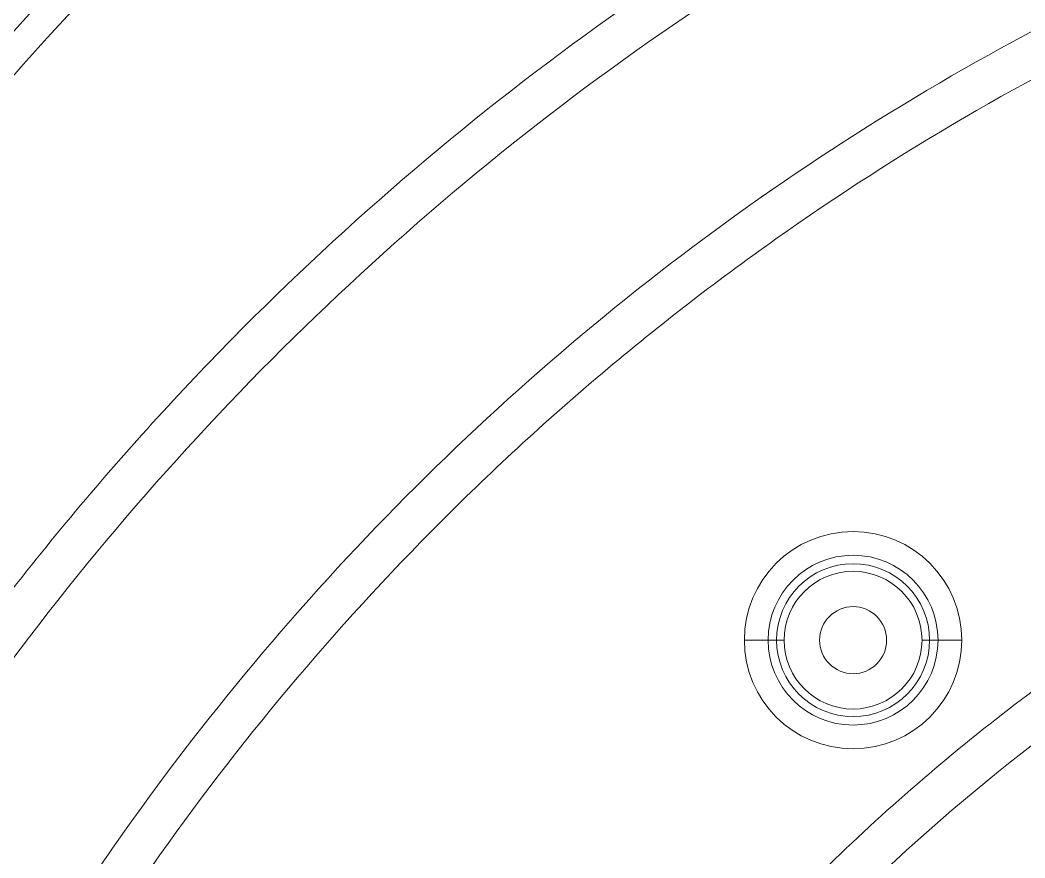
# Model space of a CAD drawing. Header units: millimetres. Extents: x 2746 to 4231, y 4731 to 5781.
# Drawn here: x 3236.8 to 3304.2, y 5374.8 to 5431 of the extents above; entities that cross this region are included whole.
import ezdxf

# ---------------------------------------------------------------- set-up
doc = ezdxf.new("R2010")
doc.units = ezdxf.units.MM
doc.layers.add('core', color=7, linetype='Continuous', lineweight=20)

msp = doc.modelspace()

# ---------------------------------------------------------------- linework, layer by layer
at = {"layer": 'core'}
for p, q in [((3285.415, 5389.4), (3287.009, 5389.4)), ((3287.009, 5389.4), (3287.573, 5389.4)), ((3287.573, 5389.4), (3288.083, 5389.4)), ((3297.33, 5389.4), (3297.84, 5389.4)), ((3298.405, 5389.4), (3297.84, 5389.4)), ((3298.405, 5389.4), (3299.999, 5389.4))]:
    msp.add_line(p, q, dxfattribs=at)
for centre, radius, start, end in [((3387.518, 5294.589), 201.12, 0, 180), ((3292.707, 5389.4), 7.292, 0, 180), ((3292.707, 5389.4), 5.698, 0, 180), ((3292.707, 5389.4), 5.133, 0, 180), ((3292.707, 5389.4), 4.623, 0, 180), ((3292.707, 5389.4), 2.25, 0, 180), ((3292.707, 5389.4), 7.292, 180, 0), ((3292.707, 5389.4), 5.698, 180, 0), ((3292.707, 5389.4), 5.133, 180, 0), ((3292.707, 5389.4), 4.623, 180, 0), ((3292.707, 5389.4), 2.25, 180, 0)]:
    msp.add_arc(centre, radius, start, end, dxfattribs=at)
msp.add_open_spline([(3590.597, 5294.589), (3590.597, 5297.912), (3590.433, 5304.557), (3589.7, 5314.502), (3588.479, 5324.399), (3586.774, 5334.223), (3584.59, 5343.953), (3581.93, 5353.563), (3578.802, 5363.031), (3575.213, 5372.335), (3571.173, 5381.451), (3566.689, 5390.358), (3561.774, 5399.034), (3556.439, 5407.458), (3550.698, 5415.611), (3544.563, 5423.472), (3538.05, 5431.023), (3531.174, 5438.245), (3523.952, 5445.12), (3516.401, 5451.634), (3508.54, 5457.769), (3500.388, 5463.51), (3491.963, 5468.845), (3483.287, 5473.76), (3474.38, 5478.243), (3465.264, 5482.284), (3455.961, 5485.873), (3446.492, 5489.001), (3436.882, 5491.66), (3427.153, 5493.845), (3417.328, 5495.55), (3407.431, 5496.771), (3397.487, 5497.504), (3387.518, 5497.749), (3377.549, 5497.504), (3367.605, 5496.771), (3357.708, 5495.55), (3347.883, 5493.845), (3338.154, 5491.66), (3328.544, 5489.001), (3319.075, 5485.873), (3309.772, 5482.284), (3300.656, 5478.243), (3291.749, 5473.76), (3283.073, 5468.845), (3274.648, 5463.51), (3266.496, 5457.769), (3258.635, 5451.634), (3251.084, 5445.12), (3243.862, 5438.245), (3236.986, 5431.023), (3230.473, 5423.472), (3224.338, 5415.611), (3218.596, 5407.458), (3213.262, 5399.034), (3208.347, 5390.358), (3203.863, 5381.451), (3199.822, 5372.335), (3196.234, 5363.031), (3193.106, 5353.563), (3190.446, 5343.953), (3188.261, 5334.223), (3186.557, 5324.399), (3185.336, 5314.502), (3184.603, 5304.557), (3184.439, 5297.912), (3184.439, 5294.589)], degree=3, dxfattribs=at)
for points, knots in [([(3402.454, 5465.466), (3391.379, 5466.483), (3374.656, 5466.494), (3358.128, 5464.291), (3347.192, 5462.336), (3341.765, 5461.116), (3331.035, 5458.196), (3325.732, 5456.496), (3315.314, 5452.64), (3310.199, 5450.483), (3295.142, 5443.337), (3285.494, 5437.673), (3267.361, 5424.78), (3258.875, 5417.551), (3247.169, 5405.675), (3243.438, 5401.544), (3236.345, 5392.981), (3232.984, 5388.549), (3223.495, 5374.852), (3217.961, 5365.187), (3212.125, 5352.607), (3211.011, 5350.066), (3208.895, 5344.943), (3205.885, 5337.197), (3203.381, 5329.31), (3201.945, 5324.027)], [0, 0, 0, 0, 0.125, 0.1875, 0.1875, 0.25, 0.25, 0.3125, 0.3125, 0.375, 0.375, 0.5, 0.5, 0.625, 0.625, 0.6875, 0.6875, 0.75, 0.75, 0.875, 0.875, 0.90625, 0.90625, 0.9375, 1, 1, 1, 1]), ([(3401.309, 5462.704), (3379.886, 5464.565), (3335.899, 5460.58), (3275.775, 5432.043), (3229.216, 5384.686), (3210.623, 5344.682), (3204.936, 5324.146)], [0, 0, 0, 0, 0.247, 0.5, 0.753, 1, 1, 1, 1]), ([(3217.524, 5321.373), (3220.241, 5331.036), (3225.559, 5345.247), (3232.609, 5358.677), (3237.679, 5367.418), (3240.399, 5371.682), (3254.885, 5392.37), (3269.307, 5406.91), (3302.245, 5430.25), (3320.759, 5439.052), (3359.662, 5449.742), (3380.054, 5451.625), (3400.144, 5449.886)], [0, 0, 0, 0, 0.125, 0.1875, 0.1875, 0.25, 0.25, 0.5, 0.5, 0.75, 0.75, 1, 1, 1, 1]), ([(3220.198, 5320.335), (3222.764, 5329.528), (3227.776, 5343.172), (3236.887, 5360.819), (3247.638, 5377.822), (3260.484, 5393.352), (3275.388, 5407.194), (3291.439, 5419.626), (3308.714, 5429.711), (3327.304, 5437.512), (3346.676, 5443.64), (3370.775, 5447.881), (3390.708, 5447.856), (3400.254, 5447.011)], [0, 0, 0, 0, 0.120502, 0.183752, 0.247001, 0.3735, 0.43675, 0.5, 0.626499, 0.689749, 0.752998, 0.879497, 1, 1, 1, 1]), ([(3494.509, 5353.358), (3491.808, 5357.686), (3485.607, 5366.391), (3474.439, 5378.412), (3461.236, 5389.273), (3446.704, 5398.235), (3431.343, 5405.13), (3414.982, 5410.036), (3398.153, 5412.754), (3381.048, 5413.281), (3364.145, 5411.631), (3347.489, 5407.822), (3331.612, 5402.021), (3316.648, 5394.334), (3302.525, 5384.73), (3285.83, 5370.033), (3275.647, 5357.231), (3269.971, 5348.147)], [0, 0, 0, 0, 0.057249, 0.120499, 0.183749, 0.246999, 0.310249, 0.373499, 0.436749, 0.499998, 0.563248, 0.626498, 0.689748, 0.752998, 0.816248, 0.879498, 1, 1, 1, 1]), ([(3491.599, 5352.621), (3488.677, 5357.224), (3483.826, 5363.83), (3478.35, 5369.906), (3474.57, 5373.83), (3472.614, 5375.728), (3462.534, 5384.883), (3453.499, 5391.127), (3434.146, 5401.078), (3423.828, 5404.788), (3402.591, 5409.465), (3391.673, 5410.435), (3375.491, 5409.866), (3370.13, 5409.339), (3359.465, 5407.618), (3354.161, 5406.424), (3338.539, 5401.874), (3328.513, 5397.553), (3309.8, 5386.639), (3301.113, 5380.044), (3289.441, 5368.761), (3285.778, 5364.768), (3278.948, 5356.379), (3275.781, 5351.983), (3272.884, 5347.416)], [0, 0, 0, 0, 0.0625, 0.09375, 0.09375, 0.125, 0.125, 0.25, 0.25, 0.375, 0.375, 0.5, 0.5, 0.5625, 0.5625, 0.625, 0.625, 0.75, 0.75, 0.875, 0.875, 0.9375, 0.9375, 1, 1, 1, 1]), ([(3284.196, 5341.216), (3286.838, 5345.321), (3291.161, 5351.243), (3295.981, 5356.751), (3299.301, 5360.325), (3301.013, 5362.063), (3306.301, 5367.117), (3310.027, 5370.277), (3317.827, 5376.129), (3321.901, 5378.821), (3330.342, 5383.693), (3336.892, 5386.962), (3343.703, 5389.618), (3348.294, 5391.249), (3350.615, 5391.994), (3355.298, 5393.34), (3357.661, 5393.941), (3362.411, 5394.995), (3364.8, 5395.449), (3371.98, 5396.586), (3376.791, 5397.045), (3391.304, 5397.519), (3401.085, 5396.631), (3420.089, 5392.419), (3429.311, 5389.094), (3446.599, 5380.2), (3454.664, 5374.63), (3463.659, 5366.479), (3465.403, 5364.789), (3468.776, 5361.297), (3473.661, 5355.893), (3477.99, 5350.022), (3480.6, 5345.932)], [0, 0, 0, 0, 0.0625, 0.09375, 0.09375, 0.125, 0.125, 0.1875, 0.1875, 0.25, 0.25, 0.3125, 0.34375, 0.34375, 0.375, 0.375, 0.40625, 0.40625, 0.4375, 0.4375, 0.5, 0.5, 0.625, 0.625, 0.75, 0.75, 0.875, 0.875, 0.90625, 0.90625, 0.9375, 1, 1, 1, 1]), ([(3286.466, 5339.468), (3291.423, 5347.209), (3300.162, 5357.974), (3314.498, 5370.424), (3326.444, 5378.473), (3339.221, 5385.007), (3352.953, 5390.01), (3367.132, 5393.238), (3381.622, 5394.649), (3395.939, 5394.238), (3410.325, 5391.981), (3424.201, 5387.903), (3437.323, 5382.115), (3449.822, 5374.515), (3460.974, 5365.476), (3470.595, 5355.318), (3476.033, 5347.803), (3478.357, 5344.139)], [0, 0, 0, 0, 0.120503, 0.183754, 0.247005, 0.310255, 0.373506, 0.436756, 0.500007, 0.563258, 0.626508, 0.689759, 0.75301, 0.81626, 0.879511, 0.942762, 1, 1, 1, 1])]:
    msp.add_open_spline(points, degree=3, knots=knots, dxfattribs=at)

doc.saveas('drawing.dxf')
